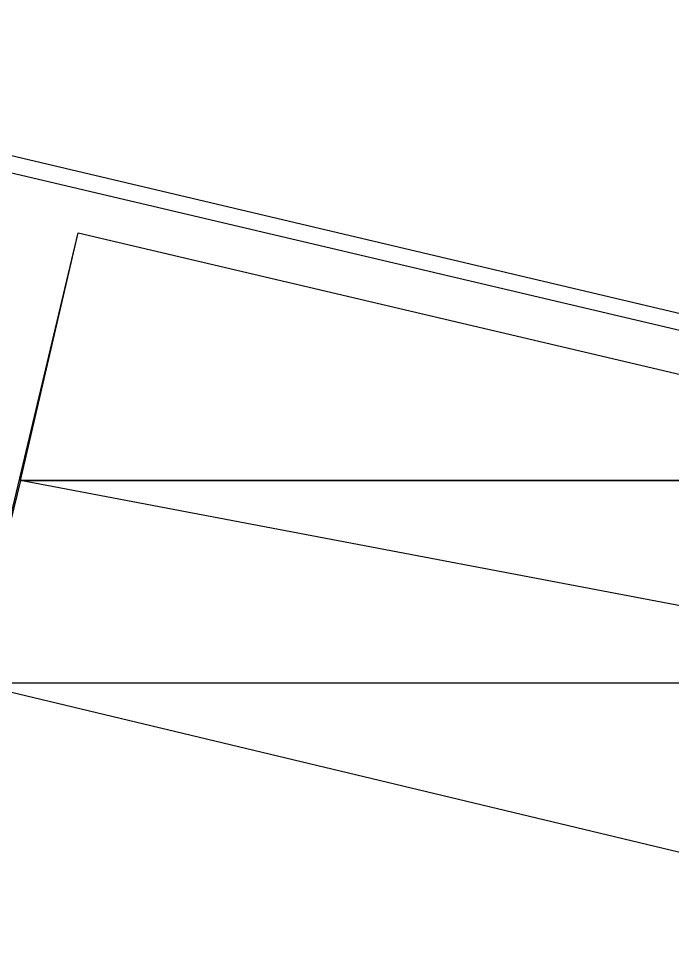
# Model space of a CAD drawing. Header units: feet. Extents: x -84 to 198, y -22 to 181.
# Drawn here: x 91.407 to 93.519, y 25.924 to 28.884 of the extents above; entities that cross this region are included whole.
import ezdxf

# ---------------------------------------------------------------- set-up
doc = ezdxf.new("R2010")
doc.units = ezdxf.units.FT
doc.layers.add('A-LINEA', color=7, linetype='CONTINUOUS')
doc.layers.add('A-MURO-CONCRETO', color=8, linetype='CONTINUOUS')

msp = doc.modelspace()

# ---------------------------------------------------------------- linework, layer by layer
at = {"layer": 'A-LINEA'}
msp.add_line((89.5467, 28.8178), (95.04, 27.5244), dxfattribs=at)
for points in [[(89.1067, 27.1911), (89.5067, 28.8844), (95.0933, 27.5644)], [(95, 27.3911), (94.6533, 25.9244), (91.2533, 26.7378), (91.6, 28.1911), (95, 27.3911)]]:
    msp.add_lwpolyline(points, dxfattribs=at)
at = {"layer": 'A-MURO-CONCRETO'}
for points in [[(91.6, 28.1911), (95, 27.3911), (91.4133, 27.3911), (91.6, 28.1911), (91.6, 28.1911)], [(91.4133, 27.3911), (91.2533, 26.7378), (94.8533, 26.7378), (91.4133, 27.3911)], [(91.4133, 27.3911), (95, 27.3911), (94.8533, 26.7378), (91.4133, 27.3911), (91.4133, 27.3911)], [(91.2533, 26.7378), (94.8533, 26.7378), (94.6533, 25.9244), (91.2533, 26.7378), (91.2533, 26.7378)]]:
    msp.add_lwpolyline(points, dxfattribs=at)

doc.saveas('drawing.dxf')
